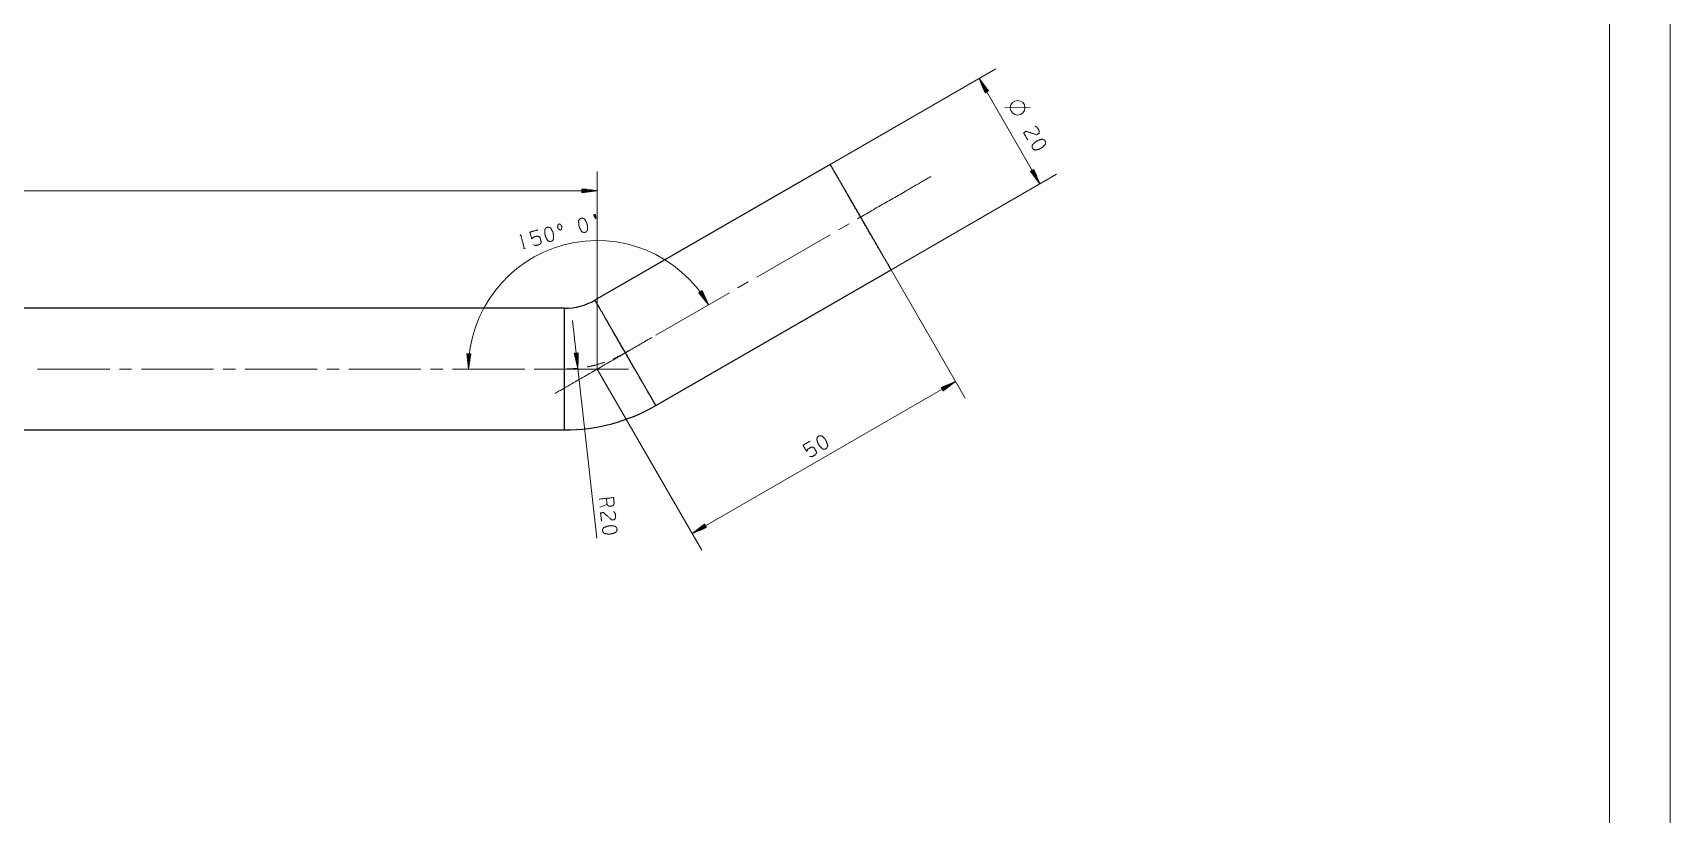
# Model space of a CAD drawing. Header units: millimetres. Extents: x 0 to 841, y 0 to 594.
# Drawn here: x 571.9 to 841, y 180.5 to 309 of the extents above; entities that cross this region are included whole.
import ezdxf

# ---------------------------------------------------------------- set-up
doc = ezdxf.new("R2010")
doc.units = ezdxf.units.MM
doc.layers.add('101', color=7, linetype='Continuous', true_color=0xffffff)

msp = doc.modelspace()

# ---------------------------------------------------------------- linework, layer by layer
at = {"layer": '101', "color": 133, "linetype": 'Continuous', "lineweight": 18}
for p, q in [((841, 0), (841, 594)), ((831, 10), (831, 584))]:
    msp.add_line(p, q, dxfattribs=at)
at = {"layer": '101', "color": 22, "linetype": 'Continuous', "lineweight": 18}
for p, q in [((702.94, 287.36), (730.15, 303.07)), ((737.4, 284.16), (727.4, 301.48)), ((728.96, 299.45), (727.4, 301.48)), ((727.4, 301.48), (728.38, 299.11)), ((728.64, 299.27), (727.47, 301.3)), ((728.69, 299.29), (727.52, 301.32)), ((728.6, 299.24), (727.62, 300.94)), ((728.73, 299.32), (727.75, 301.01)), ((728.56, 299.21), (727.77, 300.58)), ((728.51, 299.19), (727.92, 300.22)), ((728.78, 299.34), (727.99, 300.71)), ((728.47, 299.16), (728.07, 299.86)), ((728.42, 299.14), (728.22, 299.5)), ((728.82, 299.37), (728.23, 300.4)), ((728.38, 299.11), (728.36, 299.14)), ((728.38, 299.11), (728.36, 299.14)), ((728.38, 299.11), (728.96, 299.45)), ((728.86, 299.39), (728.46, 300.09)), ((728.91, 299.42), (728.7, 299.78)), ((728.95, 299.44), (728.94, 299.47)), ((728.95, 299.44), (728.94, 299.47)), ((664.64, 253.7), (664.64, 286.2)), ((712.94, 270.04), (740.15, 285.74)), ((736.42, 286.52), (735.84, 286.19)), ((735.84, 286.19), (737.4, 284.16)), ((735.84, 286.19), (735.86, 286.16)), ((735.84, 286.19), (735.86, 286.16)), ((735.88, 286.22), (736.09, 285.86)), ((735.93, 286.24), (736.33, 285.55)), ((735.97, 286.27), (736.57, 285.24)), ((736.02, 286.29), (736.8, 284.93)), ((736.06, 286.32), (737.04, 284.62)), ((736.1, 286.34), (737.28, 284.31)), ((736.15, 286.37), (737.32, 284.34)), ((736.19, 286.4), (737.17, 284.7)), ((736.24, 286.42), (737.02, 285.06)), ((736.28, 286.45), (736.88, 285.42)), ((736.32, 286.47), (736.73, 285.78)), ((736.37, 286.5), (736.58, 286.14)), ((736.41, 286.52), (736.43, 286.49)), ((736.41, 286.52), (736.43, 286.49)), ((737.4, 284.16), (736.42, 286.52)), ((54.64, 283.03), (664.64, 283.03)), ((662.1, 283.36), (662.13, 283.36)), ((664.64, 283.03), (662.1, 283.36)), ((662.1, 283.36), (662.1, 282.69)), ((662.1, 283.36), (662.13, 283.36)), ((662.1, 283.31), (662.52, 283.31)), ((662.1, 283.26), (662.9, 283.26)), ((662.1, 283.2), (663.29, 283.2)), ((662.1, 283.15), (663.68, 283.15)), ((662.1, 283.1), (664.06, 283.1)), ((662.1, 283.05), (664.45, 283.05)), ((662.1, 282.69), (664.64, 283.03)), ((662.1, 283), (664.45, 283)), ((662.1, 282.95), (664.06, 282.95)), ((662.1, 282.9), (663.68, 282.9)), ((662.1, 282.85), (663.29, 282.85)), ((662.1, 282.8), (662.9, 282.8)), ((662.1, 282.75), (662.52, 282.75)), ((662.1, 282.7), (662.13, 282.7)), ((662.1, 282.7), (662.13, 282.7)), ((712.94, 270.04), (725.14, 248.91)), ((681.91, 266.61), (681.34, 266.26)), ((681.65, 266.45), (682.88, 264.45)), ((681.69, 266.48), (682.72, 264.81)), ((681.73, 266.5), (682.56, 265.16)), ((681.78, 266.53), (682.4, 265.52)), ((681.82, 266.56), (682.24, 265.87)), ((681.86, 266.58), (682.08, 266.23)), ((681.91, 266.61), (681.92, 266.58)), ((682.96, 264.28), (681.91, 266.61)), ((681.91, 266.61), (681.92, 266.58)), ((681.34, 266.26), (682.96, 264.28)), ((681.34, 266.26), (681.36, 266.24)), ((681.34, 266.26), (681.36, 266.24)), ((681.39, 266.29), (681.61, 265.93)), ((681.43, 266.32), (681.85, 265.63)), ((681.47, 266.34), (682.1, 265.33)), ((681.52, 266.37), (682.34, 265.03)), ((681.56, 266.4), (682.59, 264.73)), ((681.6, 266.42), (682.84, 264.43)), ((660.61, 261.71), (664.56, 225.9)), ((643.23, 256.25), (643.23, 256.22)), ((643.23, 256.25), (643.23, 256.22)), ((643.23, 256.25), (643.49, 253.7)), ((643.9, 256.23), (643.23, 256.25)), ((643.28, 256.25), (643.27, 255.83)), ((643.33, 256.24), (643.31, 255.44)), ((643.39, 256.24), (643.35, 255.05)), ((643.44, 256.24), (643.39, 254.67)), ((643.49, 256.24), (643.43, 254.28)), ((643.54, 256.24), (643.47, 253.89)), ((643.49, 253.7), (643.9, 256.23)), ((643.59, 256.24), (643.52, 253.89)), ((643.64, 256.24), (643.58, 254.27)), ((643.69, 256.23), (643.64, 254.66)), ((643.74, 256.23), (643.71, 255.04)), ((643.79, 256.23), (643.77, 255.43)), ((643.84, 256.23), (643.83, 255.81)), ((643.89, 256.23), (643.89, 256.2)), ((643.89, 256.23), (643.89, 256.2)), ((661.53, 256.38), (660.87, 256.31)), ((660.87, 256.31), (660.88, 256.28)), ((660.87, 256.31), (660.88, 256.28)), ((660.87, 256.31), (661.48, 253.82)), ((660.92, 256.31), (660.97, 255.9)), ((660.97, 256.32), (661.06, 255.52)), ((661.02, 256.32), (661.15, 255.14)), ((661.07, 256.33), (661.25, 254.76)), ((661.12, 256.34), (661.34, 254.39)), ((661.17, 256.34), (661.43, 254.01)), ((661.22, 256.35), (661.48, 254.01)), ((661.28, 256.35), (661.49, 254.4)), ((661.33, 256.36), (661.5, 254.79)), ((661.38, 256.36), (661.51, 255.18)), ((661.43, 256.37), (661.52, 255.57)), ((661.48, 253.82), (661.53, 256.38)), ((661.48, 256.38), (661.52, 255.96)), ((661.53, 256.38), (661.53, 256.35)), ((661.53, 256.38), (661.53, 256.35)), ((664.64, 253.7), (681.84, 223.91)), ((680.25, 226.66), (723.55, 251.66)), ((723.55, 251.66), (721.18, 250.68)), ((721.18, 250.68), (721.52, 250.1)), ((721.19, 250.68), (721.21, 250.69)), ((721.19, 250.68), (721.21, 250.69)), ((721.21, 250.63), (721.57, 250.84)), ((721.24, 250.59), (721.93, 250.99)), ((721.26, 250.55), (722.29, 251.14)), ((721.29, 250.5), (722.65, 251.29)), ((721.31, 250.46), (723.01, 251.44)), ((721.34, 250.41), (723.37, 251.59)), ((721.36, 250.37), (723.4, 251.54)), ((721.39, 250.33), (723.09, 251.31)), ((721.42, 250.28), (722.78, 251.07)), ((721.44, 250.24), (722.47, 250.83)), ((721.47, 250.19), (722.16, 250.6)), ((721.49, 250.15), (721.85, 250.36)), ((721.52, 250.1), (723.55, 251.66)), ((721.52, 250.11), (721.54, 250.12)), ((721.52, 250.11), (721.54, 250.12)), ((682.28, 228.22), (680.25, 226.66)), ((680.25, 226.66), (682.62, 227.64)), ((682.44, 227.95), (680.41, 226.78)), ((682.46, 227.91), (680.43, 226.74)), ((682.41, 228), (680.71, 227.02)), ((682.49, 227.87), (680.79, 226.88)), ((682.39, 228.04), (681.02, 227.25)), ((682.51, 227.82), (681.15, 227.03)), ((682.36, 228.09), (681.33, 227.49)), ((682.54, 227.78), (681.51, 227.18)), ((682.34, 228.13), (681.64, 227.73)), ((682.56, 227.73), (681.87, 227.33)), ((682.31, 228.17), (681.95, 227.96)), ((682.59, 227.69), (682.23, 227.48)), ((682.29, 228.22), (682.26, 228.2)), ((682.29, 228.22), (682.26, 228.2)), ((682.62, 227.64), (682.28, 228.22)), ((682.62, 227.65), (682.59, 227.63)), ((682.62, 227.65), (682.59, 227.63))]:
    msp.add_line(p, q, dxfattribs=at)
at = {"layer": '101', "color": 72, "linetype": 'Continuous', "lineweight": 18}
for p, q in [((731.63, 296.65), (735.79, 296.74)), ((652.47, 273.47), (652.88, 273.58)), ((665.1, 230.98), (666.26, 231.44))]:
    msp.add_line(p, q, dxfattribs=at)
at = {"layer": '101', "color": 251, "linetype": 'Continuous', "lineweight": 25}
for p, q in [((702.94, 287.36), (664.28, 265.04)), ((674.28, 247.72), (712.94, 270.04)), ((659.28, 263.7), (54.64, 263.7)), ((219.65, 243.7), (659.28, 243.7))]:
    msp.add_line(p, q, dxfattribs=at)
at = {"layer": '101', "color": 151, "linetype": 'Continuous', "lineweight": 18}
for p, q in [((706.04, 277.6), (704.3, 276.6)), ((702.93, 275.8), (690.86, 268.83)), ((689.48, 268.04), (687.74, 267.04)), ((686.37, 266.24), (674.29, 259.27)), ((672.92, 258.48), (671.18, 257.48)), ((584.54, 253.7), (572.67, 253.7)), ((588.13, 253.7), (586.12, 253.7)), ((601.58, 253.7), (589.72, 253.7)), ((605.18, 253.7), (603.17, 253.7)), ((618.63, 253.7), (606.77, 253.7)), ((622.23, 253.7), (620.22, 253.7)), ((635.68, 253.7), (623.82, 253.7)), ((639.28, 253.7), (637.27, 253.7)), ((652.73, 253.7), (640.86, 253.7)), ((656.33, 253.7), (654.32, 253.7))]:
    msp.add_line(p, q, dxfattribs=at)
at = {"layer": '101', "color": 72, "linetype": 'Continuous', "lineweight": 18}
msp.add_circle((733.74, 296.67), 1.2, dxfattribs=at)
at = {"layer": '101', "color": 22, "linetype": 'Continuous', "lineweight": 18}
for centre, radius, start, end in [((664.64, 253.7), 21.15, 30, 180), ((659.28, 273.7), 20, 267.2863, 270)]:
    msp.add_arc(centre, radius, start, end, dxfattribs=at)
at = {"layer": '101', "color": 251, "linetype": 'Continuous', "lineweight": 25}
for radius in [10, 30]:
    msp.add_arc((659.28, 273.7), radius, 270, 300, dxfattribs=at)
at = {"layer": '101', "color": 72, "linetype": 'Continuous', "lineweight": 18}
for points, knots in [([(736.59, 293.63), (736.94, 293.47), (737.29, 292.87), (737.26, 292.47), (736.85, 292.23), (735.13, 292.81), (734.73, 292.55), (735.4, 291.39)], [0, 0, 0.069699, 0.19298, 0.265276, 0.350227, 0.674742, 0.759751, 1, 1]), ([(736.28, 289.86), (736.66, 289.7), (737.36, 289.89), (737.77, 290.13), (738.31, 290.65), (738.34, 291.05), (738.17, 291.34), (737.81, 291.52), (737.09, 291.31), (736.69, 291.06), (736.16, 290.57), (736.11, 290.15), (736.28, 289.86)], [0, 0, 0.067521, 0.183971, 0.260579, 0.38094, 0.446137, 0.500303, 0.565506, 0.685857, 0.762529, 0.87831, 0.945834, 1, 1]), ([(658.51, 276.56), (658.73, 276.62), (658.85, 276.99), (658.77, 277.3), (658.48, 277.56), (658.25, 277.5), (658.12, 277.13), (658.2, 276.82), (658.51, 276.56)], [0, 0, 0.085672, 0.230388, 0.351575, 0.496295, 0.581967, 0.730386, 0.851573, 1, 1]), ([(662.8, 276.24), (663.06, 276.56), (663.04, 277.29), (662.92, 277.74), (662.56, 278.4), (662.18, 278.53), (661.86, 278.44), (661.59, 278.14), (661.61, 277.39), (661.75, 276.94), (662.08, 276.3), (662.47, 276.15), (662.8, 276.24)], [0, 0, 0.067526, 0.183968, 0.260582, 0.380939, 0.446136, 0.500304, 0.565502, 0.685861, 0.762524, 0.878304, 0.945832, 1, 1]), ([(664.41, 278.4), (664.06, 279.03), (664.38, 279.12), (664.41, 278.4)], [0, 0, 0.406596, 0.595735, 1, 1]), ([(651.97, 275.59), (652.06, 275.82), (652.67, 273.52)], [0, 0, 0.093489, 1, 1]), ([(654.15, 274.15), (654.53, 274.02), (655.2, 274.2), (655.46, 274.5), (655.22, 275.42), (654.83, 275.57), (654.16, 275.4), (653.89, 275.09), (653.59, 276.23), (654.9, 276.58)], [0, 0, 0.062227, 0.168343, 0.230571, 0.376814, 0.441266, 0.547382, 0.60961, 0.790489, 1, 1]), ([(657.22, 274.74), (657.48, 275.07), (657.47, 275.79), (657.35, 276.25), (656.99, 276.91), (656.61, 277.04), (656.28, 276.95), (656.02, 276.64), (656.04, 275.9), (656.18, 275.44), (656.51, 274.81), (656.9, 274.66), (657.22, 274.74)], [0, 0, 0.067526, 0.18397, 0.260582, 0.380943, 0.446141, 0.500309, 0.565503, 0.685863, 0.762528, 0.878309, 0.945832, 1, 1]), ([(702.37, 240.69), (702.53, 241.08), (702.33, 241.77), (702.1, 242.18), (701.58, 242.72), (701.18, 242.75), (700.89, 242.58), (700.71, 242.22), (700.92, 241.5), (701.17, 241.1), (701.66, 240.57), (702.07, 240.52), (702.37, 240.69)], [0, 0, 0.067526, 0.183972, 0.260581, 0.380943, 0.446139, 0.500309, 0.565502, 0.685859, 0.762526, 0.878305, 0.94584, 1, 1]), ([(699.55, 239.32), (699.95, 239.3), (700.55, 239.64), (700.72, 240), (700.25, 240.83), (699.83, 240.88), (699.24, 240.53), (699.06, 240.17), (698.47, 241.19), (699.65, 241.87)], [0, 0, 0.062226, 0.16834, 0.230568, 0.376812, 0.441258, 0.547371, 0.609599, 0.790481, 1, 1]), ([(664.95, 232.31), (667.32, 232.57), (667.43, 231.57), (667.24, 231.22), (666.52, 231.14), (666.26, 231.44), (666.15, 232.45)], [0, 0, 0.40095, 0.571035, 0.639277, 0.761674, 0.829919, 1, 1]), ([(667.34, 230.29), (667.6, 230), (667.68, 229.31), (667.49, 228.95), (667.02, 228.9), (665.67, 230.12), (665.2, 230.05), (665.35, 228.72)], [0, 0, 0.069691, 0.19298, 0.265272, 0.350225, 0.674744, 0.759755, 1, 1]), ([(665.55, 226.96), (665.83, 226.66), (666.55, 226.56), (667.02, 226.61), (667.72, 226.87), (667.91, 227.22), (667.87, 227.56), (667.61, 227.87), (666.87, 227.96), (666.4, 227.89), (665.72, 227.66), (665.51, 227.3), (665.55, 226.96)], [0, 0, 0.067524, 0.183974, 0.260584, 0.380943, 0.44614, 0.500304, 0.565504, 0.68586, 0.762531, 0.878311, 0.945836, 1, 1])]:
    msp.add_open_spline(points, degree=1, knots=knots, dxfattribs=at)
at = {"layer": '101', "color": 251, "linetype": 'Continuous', "lineweight": 25}
for points, knots in [([(712.94, 270.04), (712.74, 270.39), (712.49, 270.82), (711.72, 272.15), (710.65, 274.02), (710.02, 275.1), (708.65, 277.47), (707.23, 279.93), (705.86, 282.3), (705.24, 283.38), (704.16, 285.24), (703.74, 285.98), (703.14, 287.01), (702.94, 287.36)], [0, 0, 0.020252, 0.045184, 0.122124, 0.229678, 0.292292, 0.428841, 0.571156, 0.707706, 0.770319, 0.877873, 0.920626, 0.979746, 1, 1]), ([(674.28, 247.72), (674.08, 248.07), (673.49, 249.09), (673.06, 249.83), (671.98, 251.7), (670.69, 253.94), (669.28, 256.38), (667.87, 258.82), (666.58, 261.06), (666.01, 262.05), (665.08, 263.66), (664.73, 264.26), (664.33, 264.95), (664.28, 265.04)], [0, 0, 0.020253, 0.079373, 0.122126, 0.22968, 0.359134, 0.500001, 0.640867, 0.77032, 0.827431, 0.920628, 0.954817, 0.994911, 1, 1]), ([(659.28, 253.7), (659.28, 256.52), (659.28, 259.11), (659.28, 261.26), (659.28, 262.8), (659.28, 263.6), (659.28, 263.7)], [0, 0, 0.281733, 0.54064, 0.755751, 0.909632, 0.989822, 1, 1]), ([(659.28, 243.7), (659.28, 244.1), (659.28, 245.29), (659.28, 247.15), (659.28, 249.54), (659.28, 250.88), (659.28, 253.7)], [0, 0, 0.040506, 0.158746, 0.345139, 0.584585, 0.718268, 1, 1])]:
    msp.add_open_spline(points, degree=1, knots=knots, dxfattribs=at)
at = {"layer": '101', "color": 151, "linetype": 'Continuous', "lineweight": 18}
for points, knots in [([(719.49, 285.37), (716.74, 283.78), (707.42, 278.4)], [0, 0, 0.227732, 1, 1]), ([(667.29, 255.37), (669.28, 256.38), (673.61, 258.88)], [0, 0, 0.308843, 1, 1]), ([(669.81, 256.68), (660.48, 251.3), (657.73, 249.71)], [0, 0, 0.772265, 1, 1]), ([(654.28, 253.7), (659.28, 253.7), (661.51, 253.82)], [0, 0, 0.691156, 1, 1]), ([(669.78, 253.7), (660.78, 253.7), (657.91, 253.7)], [0, 0, 0.758363, 1, 1]), ([(663, 254.05), (664.46, 254.38), (665.89, 254.82)], [0, 0, 0.500001, 1, 1])]:
    msp.add_open_spline(points, degree=1, knots=knots, dxfattribs=at)

doc.saveas('drawing.dxf')
